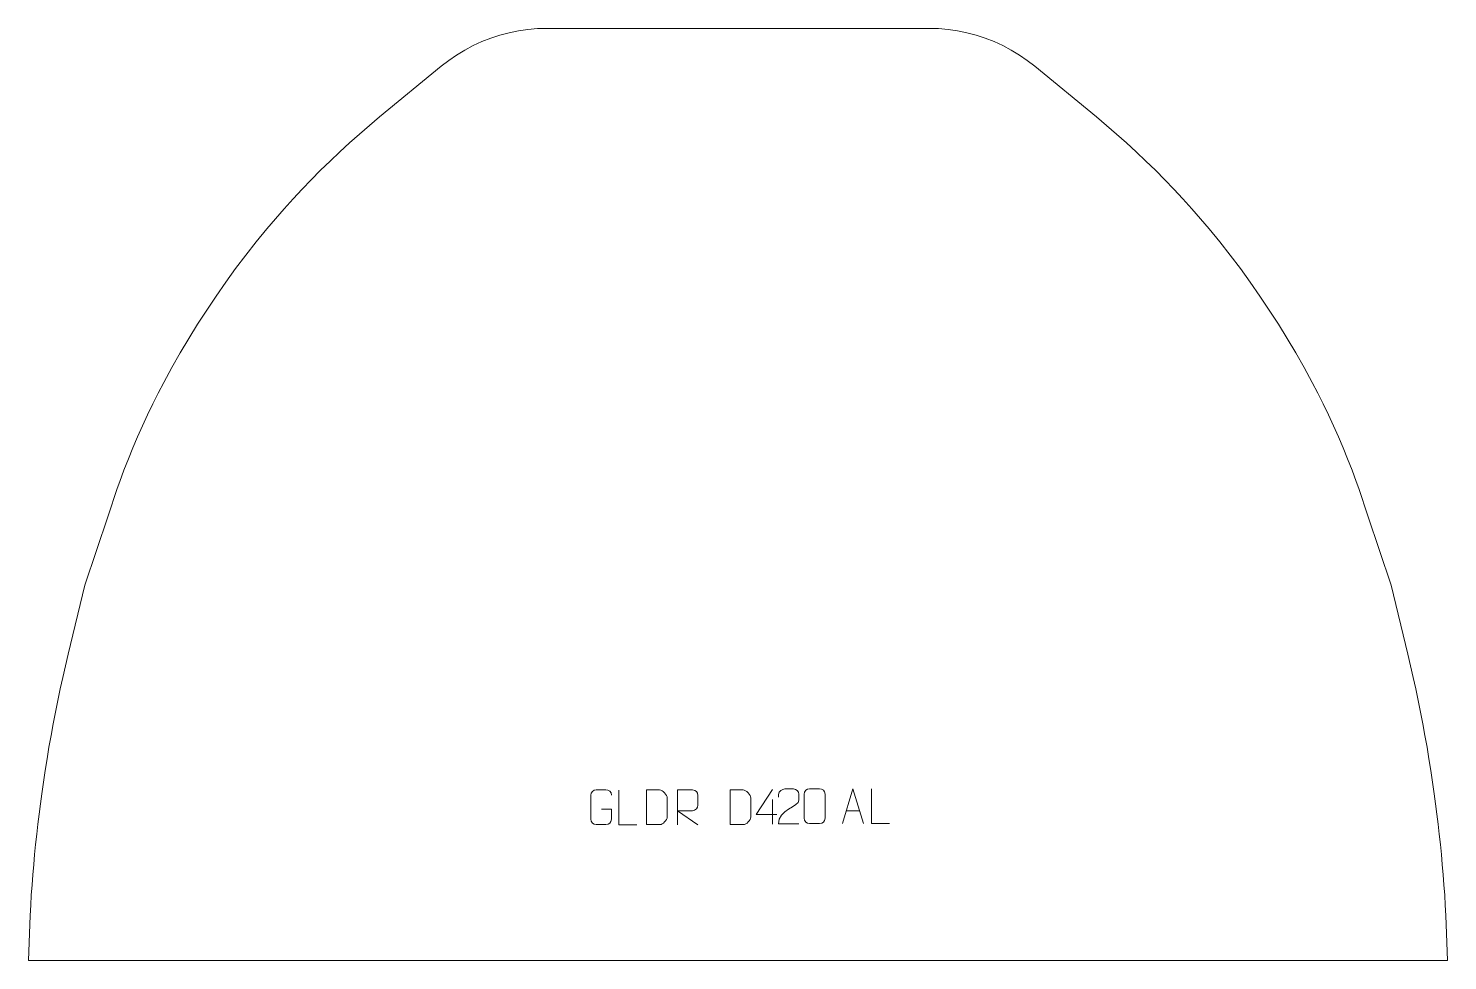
# Model space of a CAD drawing. Header units: millimetres. Extents: x -505 to 514, y 856 to 1525.
import ezdxf

# ---------------------------------------------------------------- set-up
doc = ezdxf.new("R2010")
doc.units = ezdxf.units.MM
doc.header["$MEASUREMENT"] = 0
doc.layers.add('layer 1', color=7, linetype='Continuous')

msp = doc.modelspace()

# ---------------------------------------------------------------- linework, layer by layer
at = {"layer": 'layer 1', "color": 242, "lineweight": 9}
msp.add_open_spline([(-132.4387, 1525.2881), (-132.4387, 1525.2881), (141.8273, 1525.2881), (141.8273, 1525.2881), (141.8273, 1525.2881), (141.8273, 1525.2881), (148.6829, 1525.0919), (148.6829, 1525.0919), (148.6829, 1525.0919), (148.6829, 1525.0919), (155.5166, 1524.503), (155.5166, 1524.503), (155.5166, 1524.503), (155.5166, 1524.503), (162.3058, 1523.523), (162.3058, 1523.523), (162.3058, 1523.523), (162.3058, 1523.523), (169.0265, 1522.1556), (169.0265, 1522.1556), (169.0265, 1522.1556), (169.0265, 1522.1556), (175.6587, 1520.4052), (175.6587, 1520.4052), (175.6587, 1520.4052), (175.6587, 1520.4052), (182.1799, 1518.2782), (182.1799, 1518.2782), (182.1799, 1518.2782), (182.1799, 1518.2782), (188.568, 1515.7809), (188.568, 1515.7809), (188.568, 1515.7809), (188.568, 1515.7809), (194.8024, 1512.9218), (194.8024, 1512.9218), (194.8024, 1512.9218), (194.8024, 1512.9218), (200.8628, 1509.7092), (200.8628, 1509.7092), (200.8628, 1509.7092), (200.8628, 1509.7092), (206.7287, 1506.1557), (206.7287, 1506.1557), (206.7287, 1506.1557), (206.7287, 1506.1557), (212.3826, 1502.2711), (212.3826, 1502.2711), (212.3826, 1502.2711), (212.3826, 1502.2711), (217.8035, 1498.0688), (217.8035, 1498.0688), (217.8035, 1498.0688), (217.8035, 1498.0688), (262.0715, 1461.6801), (262.0715, 1461.6801), (262.0715, 1461.6801), (262.0715, 1461.6801), (269.3799, 1455.5755), (269.3799, 1455.5755), (269.3799, 1455.5755), (269.3799, 1455.5755), (276.592, 1449.357), (276.592, 1449.357), (276.592, 1449.357), (276.592, 1449.357), (283.7062, 1443.0269), (283.7062, 1443.0269), (283.7062, 1443.0269), (283.7062, 1443.0269), (290.7203, 1436.5858), (290.7203, 1436.5858), (290.7203, 1436.5858), (290.7203, 1436.5858), (297.6318, 1430.0359), (297.6318, 1430.0359), (297.6318, 1430.0359), (297.6318, 1430.0359), (304.4401, 1423.3786), (304.4401, 1423.3786), (304.4401, 1423.3786), (304.4401, 1423.3786), (311.1441, 1416.6157), (311.1441, 1416.6157), (311.1441, 1416.6157), (311.1441, 1416.6157), (317.7413, 1409.7473), (317.7413, 1409.7473), (317.7413, 1409.7473), (317.7413, 1409.7473), (324.2299, 1402.7775), (324.2299, 1402.7775), (324.2299, 1402.7775), (324.2299, 1402.7775), (330.6075, 1395.7078), (330.6075, 1395.7078), (330.6075, 1395.7078), (330.6075, 1395.7078), (336.8745, 1388.5376), (336.8745, 1388.5376), (336.8745, 1388.5376), (336.8745, 1388.5376), (343.0288, 1381.2714), (343.0288, 1381.2714), (343.0288, 1381.2714), (343.0288, 1381.2714), (350.6841, 1371.909), (350.6841, 1371.909), (350.6841, 1371.909), (350.6841, 1371.909), (358.1602, 1362.4028), (358.1602, 1362.4028), (358.1602, 1362.4028), (358.1602, 1362.4028), (365.456, 1352.7575), (365.456, 1352.7575), (365.456, 1352.7575), (365.456, 1352.7575), (372.5679, 1342.9773), (372.5679, 1342.9773), (372.5679, 1342.9773), (372.5679, 1342.9773), (379.4944, 1333.0629), (379.4944, 1333.0629), (379.4944, 1333.0629), (379.4944, 1333.0629), (386.2309, 1323.0201), (386.2309, 1323.0201), (386.2309, 1323.0201), (386.2309, 1323.0201), (392.7775, 1312.8514), (392.7775, 1312.8514), (392.7775, 1312.8514), (392.7775, 1312.8514), (399.1301, 1302.5613), (399.1301, 1302.5613), (399.1301, 1302.5613), (399.1301, 1302.5613), (405.2873, 1292.1522), (405.2873, 1292.1522), (405.2873, 1292.1522), (405.2873, 1292.1522), (411.2472, 1281.6292), (411.2472, 1281.6292), (411.2472, 1281.6292), (411.2472, 1281.6292), (417.0067, 1270.9954), (417.0067, 1270.9954), (417.0067, 1270.9954), (417.0067, 1270.9954), (420.9989, 1263.3147), (420.9989, 1263.3147), (420.9989, 1263.3147), (420.9989, 1263.3147), (424.8752, 1255.5748), (424.8752, 1255.5748), (424.8752, 1255.5748), (424.8752, 1255.5748), (428.6333, 1247.7757), (428.6333, 1247.7757), (428.6333, 1247.7757), (428.6333, 1247.7757), (432.2733, 1239.9221), (432.2733, 1239.9221), (432.2733, 1239.9221), (432.2733, 1239.9221), (435.7939, 1232.0132), (435.7939, 1232.0132), (435.7939, 1232.0132), (435.7939, 1232.0132), (439.1955, 1224.0541), (439.1955, 1224.0541), (439.1955, 1224.0541), (439.1955, 1224.0541), (442.4745, 1216.0429), (442.4745, 1216.0429), (442.4745, 1216.0429), (442.4745, 1216.0429), (445.6336, 1207.9836), (445.6336, 1207.9836), (445.6336, 1207.9836), (445.6336, 1207.9836), (448.6689, 1199.8764), (448.6689, 1199.8764), (448.6689, 1199.8764), (448.6689, 1199.8764), (450.4749, 1194.8227), (450.4749, 1194.8227), (450.4749, 1194.8227), (450.4749, 1194.8227), (457.0365, 1175.2937), (457.0365, 1175.2937), (457.0365, 1175.2937), (457.0365, 1175.2937), (473.8371, 1125.295), (473.8371, 1125.295), (473.8371, 1125.295), (473.8371, 1125.295), (485.7359, 1075.7517), (485.7359, 1075.7517), (485.7359, 1075.7517), (485.7359, 1075.7517), (487.6888, 1067.475), (487.6888, 1067.475), (487.6888, 1067.475), (487.6888, 1067.475), (489.5732, 1059.1833), (489.5732, 1059.1833), (489.5732, 1059.1833), (489.5732, 1059.1833), (491.3901, 1050.8769), (491.3901, 1050.8769), (491.3901, 1050.8769), (491.3901, 1050.8769), (493.1393, 1042.5547), (493.1393, 1042.5547), (493.1393, 1042.5547), (493.1393, 1042.5547), (494.8201, 1034.2196), (494.8201, 1034.2196), (494.8201, 1034.2196), (494.8201, 1034.2196), (496.433, 1025.8702), (496.433, 1025.8702), (496.433, 1025.8702), (496.433, 1025.8702), (497.9777, 1017.5088), (497.9777, 1017.5088), (497.9777, 1017.5088), (497.9777, 1017.5088), (499.4539, 1009.1336), (499.4539, 1009.1336), (499.4539, 1009.1336), (499.4539, 1009.1336), (500.8613, 1000.7483), (500.8613, 1000.7483), (500.8613, 1000.7483), (500.8613, 1000.7483), (502.2011, 992.3511), (502.2011, 992.3511), (502.2011, 992.3511), (502.2011, 992.3511), (503.4725, 983.9433), (503.4725, 983.9433), (503.4725, 983.9433), (503.4725, 983.9433), (504.6741, 975.5251), (504.6741, 975.5251), (504.6741, 975.5251), (504.6741, 975.5251), (505.6542, 968.2831), (505.6542, 968.2831), (505.6542, 968.2831), (505.6542, 968.2831), (506.5816, 961.034), (506.5816, 961.034), (506.5816, 961.034), (506.5816, 961.034), (507.4585, 953.7794), (507.4585, 953.7794), (507.4585, 953.7794), (507.4585, 953.7794), (508.2824, 946.5174), (508.2824, 946.5174), (508.2824, 946.5174), (508.2824, 946.5174), (509.0558, 939.2515), (509.0558, 939.2515), (509.0558, 939.2515), (509.0558, 939.2515), (509.7763, 931.9791), (509.7763, 931.9791), (509.7763, 931.9791), (509.7763, 931.9791), (510.4462, 924.7012), (510.4462, 924.7012), (510.4462, 924.7012), (510.4462, 924.7012), (511.0635, 917.4204), (511.0635, 917.4204), (511.0635, 917.4204), (511.0635, 917.4204), (511.629, 910.1341), (511.629, 910.1341), (511.629, 910.1341), (511.629, 910.1341), (512.1428, 902.8446), (512.1428, 902.8446), (512.1428, 902.8446), (512.1428, 902.8446), (512.6049, 895.5512), (512.6049, 895.5512), (512.6049, 895.5512), (512.6049, 895.5512), (513.0155, 888.2545), (513.0155, 888.2545), (513.0155, 888.2545), (513.0155, 888.2545), (514.2551, 855.7546), (514.2551, 855.7546), (514.2551, 855.7546), (514.2551, 855.7546), (-504.8665, 855.7546), (-504.8665, 855.7546), (-504.8665, 855.7546), (-504.8665, 855.7546), (-503.6278, 888.2545), (-503.6278, 888.2545), (-503.6278, 888.2545), (-503.6278, 888.2545), (-503.2175, 895.5512), (-503.2175, 895.5512), (-503.2175, 895.5512), (-503.2175, 895.5512), (-502.7551, 902.8446), (-502.7551, 902.8446), (-502.7551, 902.8446), (-502.7551, 902.8446), (-502.2413, 910.1341), (-502.2413, 910.1341), (-502.2413, 910.1341), (-502.2413, 910.1341), (-501.6761, 917.4204), (-501.6761, 917.4204), (-501.6761, 917.4204), (-501.6761, 917.4204), (-501.0576, 924.7012), (-501.0576, 924.7012), (-501.0576, 924.7012), (-501.0576, 924.7012), (-500.3889, 931.9791), (-500.3889, 931.9791), (-500.3889, 931.9791), (-500.3889, 931.9791), (-499.6672, 939.2515), (-499.6672, 939.2515), (-499.6672, 939.2515), (-499.6672, 939.2515), (-498.8947, 946.5174), (-498.8947, 946.5174), (-498.8947, 946.5174), (-498.8947, 946.5174), (-498.0699, 953.7794), (-498.0699, 953.7794), (-498.0699, 953.7794), (-498.0699, 953.7794), (-497.1942, 961.034), (-497.1942, 961.034), (-497.1942, 961.034), (-497.1942, 961.034), (-496.2668, 968.2831), (-496.2668, 968.2831), (-496.2668, 968.2831), (-496.2668, 968.2831), (-495.2864, 975.5251), (-495.2864, 975.5251), (-495.2864, 975.5251), (-495.2864, 975.5251), (-494.0848, 983.9433), (-494.0848, 983.9433), (-494.0848, 983.9433), (-494.0848, 983.9433), (-492.8134, 992.3511), (-492.8134, 992.3511), (-492.8134, 992.3511), (-492.8134, 992.3511), (-491.4745, 1000.7483), (-491.4745, 1000.7483), (-491.4745, 1000.7483), (-491.4745, 1000.7483), (-490.0662, 1009.1336), (-490.0662, 1009.1336), (-490.0662, 1009.1336), (-490.0662, 1009.1336), (-488.5903, 1017.5088), (-488.5903, 1017.5088), (-488.5903, 1017.5088), (-488.5903, 1017.5088), (-487.0444, 1025.8702), (-487.0444, 1025.8702), (-487.0444, 1025.8702), (-487.0444, 1025.8702), (-485.4324, 1034.2196), (-485.4324, 1034.2196), (-485.4324, 1034.2196), (-485.4324, 1034.2196), (-483.7507, 1042.5547), (-483.7507, 1042.5547), (-483.7507, 1042.5547), (-483.7507, 1042.5547), (-482.0024, 1050.8769), (-482.0024, 1050.8769), (-482.0024, 1050.8769), (-482.0024, 1050.8769), (-480.1855, 1059.1833), (-480.1855, 1059.1833), (-480.1855, 1059.1833), (-480.1855, 1059.1833), (-478.3014, 1067.475), (-478.3014, 1067.475), (-478.3014, 1067.475), (-478.3014, 1067.475), (-476.3485, 1075.7517), (-476.3485, 1075.7517), (-476.3485, 1075.7517), (-476.3485, 1075.7517), (-464.4485, 1125.295), (-464.4485, 1125.295), (-464.4485, 1125.295), (-464.4485, 1125.295), (-447.6488, 1175.2937), (-447.6488, 1175.2937), (-447.6488, 1175.2937), (-447.6488, 1175.2937), (-441.0875, 1194.8227), (-441.0875, 1194.8227), (-441.0875, 1194.8227), (-441.0875, 1194.8227), (-439.2812, 1199.8764), (-439.2812, 1199.8764), (-439.2812, 1199.8764), (-439.2812, 1199.8764), (-436.2459, 1207.9836), (-436.2459, 1207.9836), (-436.2459, 1207.9836), (-436.2459, 1207.9836), (-433.0871, 1216.0429), (-433.0871, 1216.0429), (-433.0871, 1216.0429), (-433.0871, 1216.0429), (-429.8069, 1224.0541), (-429.8069, 1224.0541), (-429.8069, 1224.0541), (-429.8069, 1224.0541), (-426.4065, 1232.0132), (-426.4065, 1232.0132), (-426.4065, 1232.0132), (-426.4065, 1232.0132), (-422.8859, 1239.9221), (-422.8859, 1239.9221), (-422.8859, 1239.9221), (-422.8859, 1239.9221), (-419.2459, 1247.7757), (-419.2459, 1247.7757), (-419.2459, 1247.7757), (-419.2459, 1247.7757), (-415.4878, 1255.5748), (-415.4878, 1255.5748), (-415.4878, 1255.5748), (-415.4878, 1255.5748), (-411.6115, 1263.3147), (-411.6115, 1263.3147), (-411.6115, 1263.3147), (-411.6115, 1263.3147), (-407.6193, 1270.9954), (-407.6193, 1270.9954), (-407.6193, 1270.9954), (-407.6193, 1270.9954), (-401.8598, 1281.6292), (-401.8598, 1281.6292), (-401.8598, 1281.6292), (-401.8598, 1281.6292), (-395.8996, 1292.1522), (-395.8996, 1292.1522), (-395.8996, 1292.1522), (-395.8996, 1292.1522), (-389.7424, 1302.5613), (-389.7424, 1302.5613), (-389.7424, 1302.5613), (-389.7424, 1302.5613), (-383.3898, 1312.8514), (-383.3898, 1312.8514), (-383.3898, 1312.8514), (-383.3898, 1312.8514), (-376.8432, 1323.0201), (-376.8432, 1323.0201), (-376.8432, 1323.0201), (-376.8432, 1323.0201), (-370.1058, 1333.0629), (-370.1058, 1333.0629), (-370.1058, 1333.0629), (-370.1058, 1333.0629), (-363.1805, 1342.9773), (-363.1805, 1342.9773), (-363.1805, 1342.9773), (-363.1805, 1342.9773), (-356.0683, 1352.7575), (-356.0683, 1352.7575), (-356.0683, 1352.7575), (-356.0683, 1352.7575), (-348.7725, 1362.4028), (-348.7725, 1362.4028), (-348.7725, 1362.4028), (-348.7725, 1362.4028), (-341.2955, 1371.909), (-341.2955, 1371.909), (-341.2955, 1371.909), (-341.2955, 1371.909), (-333.6411, 1381.2714), (-333.6411, 1381.2714), (-333.6411, 1381.2714), (-333.6411, 1381.2714), (-327.4868, 1388.5376), (-327.4868, 1388.5376), (-327.4868, 1388.5376), (-327.4868, 1388.5376), (-321.2198, 1395.7078), (-321.2198, 1395.7078), (-321.2198, 1395.7078), (-321.2198, 1395.7078), (-314.8413, 1402.7775), (-314.8413, 1402.7775), (-314.8413, 1402.7775), (-314.8413, 1402.7775), (-308.3536, 1409.7473), (-308.3536, 1409.7473), (-308.3536, 1409.7473), (-308.3536, 1409.7473), (-301.7564, 1416.6157), (-301.7564, 1416.6157), (-301.7564, 1416.6157), (-301.7564, 1416.6157), (-295.0527, 1423.3786), (-295.0527, 1423.3786), (-295.0527, 1423.3786), (-295.0527, 1423.3786), (-288.2444, 1430.0359), (-288.2444, 1430.0359), (-288.2444, 1430.0359), (-288.2444, 1430.0359), (-281.3317, 1436.5858), (-281.3317, 1436.5858), (-281.3317, 1436.5858), (-281.3317, 1436.5858), (-274.3176, 1443.0269), (-274.3176, 1443.0269), (-274.3176, 1443.0269), (-274.3176, 1443.0269), (-267.2046, 1449.357), (-267.2046, 1449.357), (-267.2046, 1449.357), (-267.2046, 1449.357), (-259.9922, 1455.5755), (-259.9922, 1455.5755), (-259.9922, 1455.5755), (-259.9922, 1455.5755), (-252.6838, 1461.6801), (-252.6838, 1461.6801), (-252.6838, 1461.6801), (-252.6838, 1461.6801), (-208.4161, 1498.0688), (-208.4161, 1498.0688), (-208.4161, 1498.0688), (-208.4161, 1498.0688), (-202.9952, 1502.2711), (-202.9952, 1502.2711), (-202.9952, 1502.2711), (-202.9952, 1502.2711), (-197.341, 1506.1557), (-197.341, 1506.1557), (-197.341, 1506.1557), (-197.341, 1506.1557), (-191.4751, 1509.7092), (-191.4751, 1509.7092), (-191.4751, 1509.7092), (-191.4751, 1509.7092), (-185.4147, 1512.9218), (-185.4147, 1512.9218), (-185.4147, 1512.9218), (-185.4147, 1512.9218), (-179.1794, 1515.7809), (-179.1794, 1515.7809), (-179.1794, 1515.7809), (-179.1794, 1515.7809), (-172.7922, 1518.2782), (-172.7922, 1518.2782), (-172.7922, 1518.2782), (-172.7922, 1518.2782), (-166.271, 1520.4052), (-166.271, 1520.4052), (-166.271, 1520.4052), (-166.271, 1520.4052), (-159.6388, 1522.1556), (-159.6388, 1522.1556), (-159.6388, 1522.1556), (-159.6388, 1522.1556), (-152.9172, 1523.523), (-152.9172, 1523.523), (-152.9172, 1523.523), (-152.9172, 1523.523), (-146.1289, 1524.503), (-146.1289, 1524.503), (-146.1289, 1524.503), (-146.1289, 1524.503), (-139.2955, 1525.0919), (-139.2955, 1525.0919), (-139.2955, 1525.0919), (-139.2955, 1525.0919), (-132.4387, 1525.2881), (-132.4387, 1525.2881)], degree=3, knots=[0, 0, 0, 0, 0.006622517, 0.006622517, 0.006622517, 0.006622517, 0.013245033, 0.013245033, 0.013245033, 0.013245033, 0.01986755, 0.01986755, 0.01986755, 0.01986755, 0.026490066, 0.026490066, 0.026490066, 0.026490066, 0.033112583, 0.033112583, 0.033112583, 0.033112583, 0.039735099, 0.039735099, 0.039735099, 0.039735099, 0.046357616, 0.046357616, 0.046357616, 0.046357616, 0.052980132, 0.052980132, 0.052980132, 0.052980132, 0.059602649, 0.059602649, 0.059602649, 0.059602649, 0.066225166, 0.066225166, 0.066225166, 0.066225166, 0.072847682, 0.072847682, 0.072847682, 0.072847682, 0.079470199, 0.079470199, 0.079470199, 0.079470199, 0.086092715, 0.086092715, 0.086092715, 0.086092715, 0.092715232, 0.092715232, 0.092715232, 0.092715232, 0.099337748, 0.099337748, 0.099337748, 0.099337748, 0.105960265, 0.105960265, 0.105960265, 0.105960265, 0.112582781, 0.112582781, 0.112582781, 0.112582781, 0.119205298, 0.119205298, 0.119205298, 0.119205298, 0.125827815, 0.125827815, 0.125827815, 0.125827815, 0.132450331, 0.132450331, 0.132450331, 0.132450331, 0.139072848, 0.139072848, 0.139072848, 0.139072848, 0.145695364, 0.145695364, 0.145695364, 0.145695364, 0.152317881, 0.152317881, 0.152317881, 0.152317881, 0.158940397, 0.158940397, 0.158940397, 0.158940397, 0.165562914, 0.165562914, 0.165562914, 0.165562914, 0.17218543, 0.17218543, 0.17218543, 0.17218543, 0.178807947, 0.178807947, 0.178807947, 0.178807947, 0.185430464, 0.185430464, 0.185430464, 0.185430464, 0.19205298, 0.19205298, 0.19205298, 0.19205298, 0.198675497, 0.198675497, 0.198675497, 0.198675497, 0.205298013, 0.205298013, 0.205298013, 0.205298013, 0.21192053, 0.21192053, 0.21192053, 0.21192053, 0.218543046, 0.218543046, 0.218543046, 0.218543046, 0.225165563, 0.225165563, 0.225165563, 0.225165563, 0.231788079, 0.231788079, 0.231788079, 0.231788079, 0.238410596, 0.238410596, 0.238410596, 0.238410596, 0.245033113, 0.245033113, 0.245033113, 0.245033113, 0.251655629, 0.251655629, 0.251655629, 0.251655629, 0.258278146, 0.258278146, 0.258278146, 0.258278146, 0.264900662, 0.264900662, 0.264900662, 0.264900662, 0.271523179, 0.271523179, 0.271523179, 0.271523179, 0.278145695, 0.278145695, 0.278145695, 0.278145695, 0.284768212, 0.284768212, 0.284768212, 0.284768212, 0.291390728, 0.291390728, 0.291390728, 0.291390728, 0.298013245, 0.298013245, 0.298013245, 0.298013245, 0.304635762, 0.304635762, 0.304635762, 0.304635762, 0.311258278, 0.311258278, 0.311258278, 0.311258278, 0.317880795, 0.317880795, 0.317880795, 0.317880795, 0.324503311, 0.324503311, 0.324503311, 0.324503311, 0.331125828, 0.331125828, 0.331125828, 0.331125828, 0.337748344, 0.337748344, 0.337748344, 0.337748344, 0.344370861, 0.344370861, 0.344370861, 0.344370861, 0.350993377, 0.350993377, 0.350993377, 0.350993377, 0.357615894, 0.357615894, 0.357615894, 0.357615894, 0.364238411, 0.364238411, 0.364238411, 0.364238411, 0.370860927, 0.370860927, 0.370860927, 0.370860927, 0.377483444, 0.377483444, 0.377483444, 0.377483444, 0.38410596, 0.38410596, 0.38410596, 0.38410596, 0.390728477, 0.390728477, 0.390728477, 0.390728477, 0.397350993, 0.397350993, 0.397350993, 0.397350993, 0.40397351, 0.40397351, 0.40397351, 0.40397351, 0.410596026, 0.410596026, 0.410596026, 0.410596026, 0.417218543, 0.417218543, 0.417218543, 0.417218543, 0.42384106, 0.42384106, 0.42384106, 0.42384106, 0.430463576, 0.430463576, 0.430463576, 0.430463576, 0.437086093, 0.437086093, 0.437086093, 0.437086093, 0.443708609, 0.443708609, 0.443708609, 0.443708609, 0.450331126, 0.450331126, 0.450331126, 0.450331126, 0.456953642, 0.456953642, 0.456953642, 0.456953642, 0.463576159, 0.463576159, 0.463576159, 0.463576159, 0.470198675, 0.470198675, 0.470198675, 0.470198675, 0.476821192, 0.476821192, 0.476821192, 0.476821192, 0.483443709, 0.483443709, 0.483443709, 0.483443709, 0.490066225, 0.490066225, 0.490066225, 0.490066225, 0.496688742, 0.496688742, 0.496688742, 0.496688742, 0.503311258, 0.503311258, 0.503311258, 0.503311258, 0.509933775, 0.509933775, 0.509933775, 0.509933775, 0.516556291, 0.516556291, 0.516556291, 0.516556291, 0.523178808, 0.523178808, 0.523178808, 0.523178808, 0.529801325, 0.529801325, 0.529801325, 0.529801325, 0.536423841, 0.536423841, 0.536423841, 0.536423841, 0.543046358, 0.543046358, 0.543046358, 0.543046358, 0.549668874, 0.549668874, 0.549668874, 0.549668874, 0.556291391, 0.556291391, 0.556291391, 0.556291391, 0.562913907, 0.562913907, 0.562913907, 0.562913907, 0.569536424, 0.569536424, 0.569536424, 0.569536424, 0.57615894, 0.57615894, 0.57615894, 0.57615894, 0.582781457, 0.582781457, 0.582781457, 0.582781457, 0.589403974, 0.589403974, 0.589403974, 0.589403974, 0.59602649, 0.59602649, 0.59602649, 0.59602649, 0.602649007, 0.602649007, 0.602649007, 0.602649007, 0.609271523, 0.609271523, 0.609271523, 0.609271523, 0.61589404, 0.61589404, 0.61589404, 0.61589404, 0.622516556, 0.622516556, 0.622516556, 0.622516556, 0.629139073, 0.629139073, 0.629139073, 0.629139073, 0.635761589, 0.635761589, 0.635761589, 0.635761589, 0.642384106, 0.642384106, 0.642384106, 0.642384106, 0.649006623, 0.649006623, 0.649006623, 0.649006623, 0.655629139, 0.655629139, 0.655629139, 0.655629139, 0.662251656, 0.662251656, 0.662251656, 0.662251656, 0.668874172, 0.668874172, 0.668874172, 0.668874172, 0.675496689, 0.675496689, 0.675496689, 0.675496689, 0.682119205, 0.682119205, 0.682119205, 0.682119205, 0.688741722, 0.688741722, 0.688741722, 0.688741722, 0.695364238, 0.695364238, 0.695364238, 0.695364238, 0.701986755, 0.701986755, 0.701986755, 0.701986755, 0.708609272, 0.708609272, 0.708609272, 0.708609272, 0.715231788, 0.715231788, 0.715231788, 0.715231788, 0.721854305, 0.721854305, 0.721854305, 0.721854305, 0.728476821, 0.728476821, 0.728476821, 0.728476821, 0.735099338, 0.735099338, 0.735099338, 0.735099338, 0.741721854, 0.741721854, 0.741721854, 0.741721854, 0.748344371, 0.748344371, 0.748344371, 0.748344371, 0.754966887, 0.754966887, 0.754966887, 0.754966887, 0.761589404, 0.761589404, 0.761589404, 0.761589404, 0.768211921, 0.768211921, 0.768211921, 0.768211921, 0.774834437, 0.774834437, 0.774834437, 0.774834437, 0.781456954, 0.781456954, 0.781456954, 0.781456954, 0.78807947, 0.78807947, 0.78807947, 0.78807947, 0.794701987, 0.794701987, 0.794701987, 0.794701987, 0.801324503, 0.801324503, 0.801324503, 0.801324503, 0.80794702, 0.80794702, 0.80794702, 0.80794702, 0.814569536, 0.814569536, 0.814569536, 0.814569536, 0.821192053, 0.821192053, 0.821192053, 0.821192053, 0.82781457, 0.82781457, 0.82781457, 0.82781457, 0.834437086, 0.834437086, 0.834437086, 0.834437086, 0.841059603, 0.841059603, 0.841059603, 0.841059603, 0.847682119, 0.847682119, 0.847682119, 0.847682119, 0.854304636, 0.854304636, 0.854304636, 0.854304636, 0.860927152, 0.860927152, 0.860927152, 0.860927152, 0.867549669, 0.867549669, 0.867549669, 0.867549669, 0.874172185, 0.874172185, 0.874172185, 0.874172185, 0.880794702, 0.880794702, 0.880794702, 0.880794702, 0.887417219, 0.887417219, 0.887417219, 0.887417219, 0.894039735, 0.894039735, 0.894039735, 0.894039735, 0.900662252, 0.900662252, 0.900662252, 0.900662252, 0.907284768, 0.907284768, 0.907284768, 0.907284768, 0.913907285, 0.913907285, 0.913907285, 0.913907285, 0.920529801, 0.920529801, 0.920529801, 0.920529801, 0.927152318, 0.927152318, 0.927152318, 0.927152318, 0.933774834, 0.933774834, 0.933774834, 0.933774834, 0.940397351, 0.940397351, 0.940397351, 0.940397351, 0.947019868, 0.947019868, 0.947019868, 0.947019868, 0.953642384, 0.953642384, 0.953642384, 0.953642384, 0.960264901, 0.960264901, 0.960264901, 0.960264901, 0.966887417, 0.966887417, 0.966887417, 0.966887417, 0.973509934, 0.973509934, 0.973509934, 0.973509934, 0.98013245, 0.98013245, 0.98013245, 0.98013245, 0.986754967, 0.986754967, 0.986754967, 0.986754967, 1, 1, 1, 1], dxfattribs=at)
at = {"layer": 'layer 1', "color": 250, "lineweight": 9}
for points, knots in [([(-93.3031, 964.4472), (-93.3031, 964.4472), (-86.135, 964.4472), (-86.135, 964.4472), (-86.135, 964.4472), (-86.135, 964.4472), (-86.135, 957.2791), (-86.135, 957.2791), (-86.135, 957.2791), (-86.2747, 954.9557), (-87.9519, 953.4761), (-90.0997, 953.4653), (-90.0997, 953.4653), (-92.4315, 953.4657), (-94.7635, 953.4657), (-97.095, 953.4653), (-97.095, 953.4653), (-99.0199, 953.3599), (-100.9921, 955.2444), (-100.9809, 957.2617), (-100.9809, 957.2617), (-100.9805, 963.0318), (-100.9805, 968.8015), (-100.9809, 974.5708), (-100.9809, 974.5708), (-100.9767, 976.7089), (-99.2299, 978.4281), (-97.0776, 978.4147), (-97.0776, 978.4147), (-94.7519, 978.4147), (-92.4258, 978.4147), (-90.0997, 978.4147), (-90.0997, 978.4147), (-88.153, 978.4501), (-86.1616, 976.9586), (-86.135, 974.5209)], [0, 0, 0, 0, 0.1, 0.1, 0.1, 0.1, 0.2, 0.2, 0.2, 0.2, 0.3, 0.3, 0.3, 0.3, 0.4, 0.4, 0.4, 0.4, 0.5, 0.5, 0.5, 0.5, 0.6, 0.6, 0.6, 0.6, 0.7, 0.7, 0.7, 0.7, 0.8, 0.8, 0.8, 0.8, 1, 1, 1, 1]), ([(-60.9502, 953.4546), (-58.6184, 953.455), (-53.6682, 953.431), (-51.3367, 953.4307), (-51.3367, 953.4307), (-49.4117, 953.3253), (-46.0931, 956.8669), (-46.1043, 958.8842), (-46.1043, 958.8842), (-46.1047, 964.6543), (-46.1047, 966.824), (-46.1043, 972.5933), (-46.1043, 972.5933), (-46.1086, 974.7314), (-49.4831, 978.3915), (-51.6355, 978.378), (-51.6355, 978.378), (-53.9612, 978.378), (-58.6855, 978.378), (-61.0116, 978.378), (-61.0116, 978.378), (-61.0112, 972.6311), (-60.9499, 959.2019), (-60.9502, 953.4546)], [0, 0, 0, 0, 0.142857143, 0.142857143, 0.142857143, 0.142857143, 0.285714286, 0.285714286, 0.285714286, 0.285714286, 0.428571429, 0.428571429, 0.428571429, 0.428571429, 0.571428571, 0.571428571, 0.571428571, 0.571428571, 0.714285714, 0.714285714, 0.714285714, 0.714285714, 1, 1, 1, 1]), ([(-0.9502, 953.4546), (1.3816, 953.455), (6.3318, 953.431), (8.6633, 953.4307), (8.6633, 953.4307), (10.5883, 953.3253), (13.9069, 956.8669), (13.8957, 958.8842), (13.8957, 958.8842), (13.8953, 964.6543), (13.8953, 966.824), (13.8957, 972.5933), (13.8957, 972.5933), (13.8914, 974.7314), (10.5169, 978.3915), (8.3645, 978.378), (8.3645, 978.378), (6.0388, 978.378), (1.3145, 978.378), (-1.0116, 978.378), (-1.0116, 978.378), (-1.0112, 972.6311), (-0.9499, 959.2019), (-0.9502, 953.4546)], [0, 0, 0, 0, 0.142857143, 0.142857143, 0.142857143, 0.142857143, 0.285714286, 0.285714286, 0.285714286, 0.285714286, 0.428571429, 0.428571429, 0.428571429, 0.428571429, 0.571428571, 0.571428571, 0.571428571, 0.571428571, 0.714285714, 0.714285714, 0.714285714, 0.714285714, 1, 1, 1, 1]), ([(32.4645, 960.6352), (32.4645, 960.6352), (17.6428, 960.6352), (17.6428, 960.6352), (17.6428, 960.6352), (17.6428, 960.6352), (29.5204, 978.7057), (29.5204, 978.7057)], [0, 0, 0, 0, 0.333333333, 0.333333333, 0.333333333, 0.333333333, 1, 1, 1, 1]), ([(48.4462, 954.0498), (43.5318, 954.0501), (38.6174, 954.0501), (33.7033, 954.0498), (33.7033, 954.0498), (33.7033, 963.9821), (48.3543, 966.6233), (48.4462, 970.9336), (48.4462, 970.9336), (48.4459, 972.3577), (48.4459, 973.7814), (48.4462, 975.2047), (48.4462, 975.2047), (48.4293, 977.2818), (46.3065, 979.0066), (44.6355, 979.0239), (44.6355, 979.0239), (42.5623, 979.0235), (40.4894, 979.0235), (38.417, 979.0239), (38.417, 979.0239), (36.5949, 979.0404), (33.7702, 977.2483), (33.7033, 975.1547), (33.7033, 975.1547), (33.7033, 975.1547), (33.7033, 973.0999), (33.7033, 973.0999)], [0, 0, 0, 0, 0.125, 0.125, 0.125, 0.125, 0.25, 0.25, 0.25, 0.25, 0.375, 0.375, 0.375, 0.375, 0.5, 0.5, 0.5, 0.5, 0.625, 0.625, 0.625, 0.625, 0.75, 0.75, 0.75, 0.75, 1, 1, 1, 1]), ([(56.1544, 979.1995), (58.5205, 979.1995), (60.887, 979.1995), (63.2535, 979.1995), (63.2535, 979.1995), (65.234, 979.2351), (67.26, 977.7408), (67.2871, 975.2987), (67.2871, 975.2987), (67.2867, 969.5413), (67.2867, 963.7835), (67.2871, 958.0253), (67.2871, 958.0253), (67.145, 955.6977), (65.4386, 954.2154), (63.2535, 954.2046), (63.2535, 954.2046), (60.8811, 954.205), (58.5087, 954.205), (56.1367, 954.2046), (56.1367, 954.2046), (54.1782, 954.099), (52.1718, 955.9869), (52.1832, 958.0079), (52.1832, 958.0079), (52.1836, 963.7885), (52.1836, 969.5688), (52.1832, 975.3486), (52.1832, 975.3486), (52.1875, 977.4906), (53.9646, 979.2131), (56.1544, 979.1995)], [0, 0, 0, 0, 0.111111111, 0.111111111, 0.111111111, 0.111111111, 0.222222222, 0.222222222, 0.222222222, 0.222222222, 0.333333333, 0.333333333, 0.333333333, 0.333333333, 0.444444444, 0.444444444, 0.444444444, 0.444444444, 0.555555556, 0.555555556, 0.555555556, 0.555555556, 0.666666667, 0.666666667, 0.666666667, 0.666666667, 0.777777778, 0.777777778, 0.777777778, 0.777777778, 1, 1, 1, 1]), ([(79.8163, 954.1853), (79.8163, 954.1853), (87.1873, 979.1388), (87.1873, 979.1388), (87.1873, 979.1388), (87.1873, 979.1388), (94.7572, 954.1853), (94.7572, 954.1853)], [0, 0, 0, 0, 0.333333333, 0.333333333, 0.333333333, 0.333333333, 1, 1, 1, 1]), ([(113.4469, 954.1852), (113.4469, 954.1852), (100.4978, 954.1852), (100.4978, 954.1852), (100.4978, 954.1852), (100.4978, 954.1852), (100.4978, 979.1388), (100.4978, 979.1388)], [0, 0, 0, 0, 0.333333333, 0.333333333, 0.333333333, 0.333333333, 1, 1, 1, 1]), ([(-67.8573, 953.2845), (-67.8573, 953.2845), (-80.8064, 953.2845), (-80.8064, 953.2845), (-80.8064, 953.2845), (-80.8064, 953.2845), (-80.8064, 978.2381), (-80.8064, 978.2381)], [0, 0, 0, 0, 0.333333333, 0.333333333, 0.333333333, 0.333333333, 1, 1, 1, 1]), ([(-38.721, 953.3551), (-38.721, 953.3551), (-38.721, 978.3086), (-38.721, 978.3086), (-38.721, 978.3086), (-35.1262, 978.3086), (-31.5307, 978.3086), (-27.9355, 978.3086), (-27.9355, 978.3086), (-25.6102, 978.2709), (-24.0529, 976.7809), (-24.057, 974.4145), (-24.057, 974.4145), (-24.0574, 972.379), (-24.0574, 969.3196), (-24.057, 967.2836), (-24.057, 967.2836), (-24.0635, 965.4081), (-25.8758, 963.4663), (-27.8853, 963.4472), (-27.8853, 963.4472), (-27.8853, 963.4472), (-38.721, 963.4472), (-38.721, 963.4472), (-38.721, 963.4472), (-38.721, 963.4472), (-24.0663, 953.3551), (-24.0663, 953.3551)], [0, 0, 0, 0, 0.125, 0.125, 0.125, 0.125, 0.25, 0.25, 0.25, 0.25, 0.375, 0.375, 0.375, 0.375, 0.5, 0.5, 0.5, 0.5, 0.625, 0.625, 0.625, 0.625, 0.75, 0.75, 0.75, 0.75, 1, 1, 1, 1])]:
    msp.add_open_spline(points, degree=3, knots=knots, dxfattribs=at)
for points in [[(29.5204, 971.3963), (29.5204, 971.3963), (29.5204, 953.7316), (29.5204, 953.7316)], [(82.5389, 963.4347), (82.5389, 963.4347), (92.0346, 963.4347), (92.0346, 963.4347)]]:
    msp.add_open_spline(points, degree=3, dxfattribs=at)

doc.saveas('drawing.dxf')
